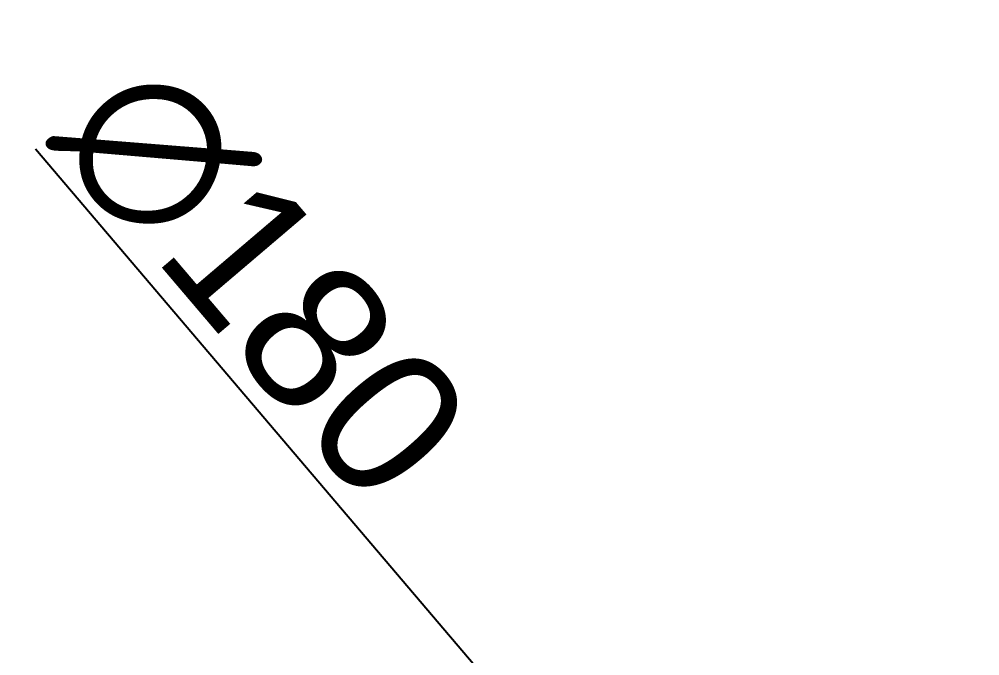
# Model space of a CAD drawing. Header units: millimetres. Extents: x 1490 to 5946, y 485 to 2657.
# Drawn here: x 1804.5 to 1870.9, y 1988.2 to 2032.2 of the extents above; entities that cross this region are included whole.
import ezdxf

# ---------------------------------------------------------------- set-up
doc = ezdxf.new("R2010")
doc.units = ezdxf.units.MM
doc.styles.get("Standard").update_dxf_attribs({"font": 'arial.ttf'})
doc.dimstyles.new('ISO-25', dxfattribs={"dimtxt": 10, "dimasz": 2.5, "dimexe": 1.25, "dimexo": 0.625, "dimtad": 1, "dimtxsty": 'Standard', "dimcen": 2.5, "dimadec": 0, "dimazin": 0, "dimtfac": 1, "dimtmove": 0, "dimatfit": 3, "dimfxl": 1, "dimarcsym": 0})

# ---------------------------------------------------------------- blocks, each defined once
blk = doc.blocks.new('*D105')
at = {"color": 0, "lineweight": -2, "transparency": 16777216}
for p, q in [((1805.573, 2023.24), (1852.857, 1967.684)), ((1971.142, 1828.706), (1854.477, 1965.78)), ((1972.762, 1826.802), (1974.383, 1824.899))]:
    blk.add_line(p, q, dxfattribs=at)
at = {"color": 0, "transparency": 16777216}
for points in [[(1853.174, 1967.954), (1852.539, 1967.414), (1854.477, 1965.78)], [(1973.08, 1827.072), (1972.445, 1826.532), (1971.142, 1828.706)]]:
    blk.add_solid(points, dxfattribs=at)
at = {"layer": 'Defpoints', "color": 0, "transparency": 16777216}
for p in [(1854.477, 1965.78), (1971.142, 1828.706)]:
    blk.add_point(p, dxfattribs=at)
at = {"color": 0, "transparency": 16777216, "insert": (1821.23, 2014.117), "char_height": 10, "attachment_point": 5, "rotation": 310.40138}
blk.add_mtext('∅180', dxfattribs=at)

msp = doc.modelspace()

# ---------------------------------------------------------------- dimensions: what is measured, and where the dimension line sits
dim = msp.add_diameter_dim_2p(p1=(1971.142, 1828.706), p2=(1854.477, 1965.78), dimstyle='ISO-25')
dim.commit()
dim.dimension.update_dxf_attribs({"geometry": '*D105', "text_midpoint": (1816.653, 2010.222), "dimtype": 163})

doc.saveas('drawing.dxf')
